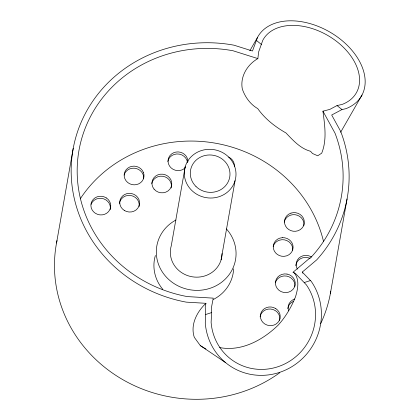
<?xml version="1.0" encoding="UTF-8"?>
<svg xmlns="http://www.w3.org/2000/svg" width="420" height="420" viewBox="0 0 420 420"><rect width="100%" height="100%" fill="white"/><g stroke="black" fill="none" stroke-linecap="round" stroke-linejoin="round"><path stroke-width="0.63" d="M257.523 37.385L252.472 51.02L234.024 45.197A139.235 130.673 10 0 0 73.222 148.365A139.235 130.673 10 0 0 186.254 302.137L205.931 303.314L205.217 307.046L205.711 314.501L205.265 323.017A59.672 57.466 -56 0 0 282.629 371.275A59.672 57.466 -56 0 0 311.204 281.316L302.269 272.076L316.769 259.812A139.235 130.673 10 0 0 340.657 131.345L331.695 115.022L341.985 109.557L345.807 108.707A59.672 39.622 29.8 0 0 341.061 39.748A59.672 39.622 29.8 0 0 257.523 37.385L249.847 50.768M257.859 58.595L232.995 50.752A133.214 125.023 10 0 0 79.144 149.462A133.214 125.023 10 0 0 187.283 296.583L213.245 298.137L211.334 308.165L211.622 312.585L211.113 322.345A53.655 51.671 -56 0 0 280.675 365.741A53.655 51.671 -56 0 0 306.369 284.855L295.99 274.045L293.087 272.218L312.16 256.09A133.214 125.023 10 0 0 335.013 133.172L322.938 111.179L329.81 109.4L337.04 105.562L342.169 104.417A53.655 35.627 29.8 0 0 337.906 42.415A53.655 35.627 29.8 0 0 262.794 40.288L258.641 51.907L257.859 58.595C247.301 64.565 239.894 76.734 242.329 89.05C245.086 97.067 250.331 104.365 257.759 108.623C265.015 118.918 275.111 126.756 285.973 132.951C293.024 140.301 300.353 148.585 310.569 151.289L312.469 153.484L317.704 155.783L321.709 153.179C327.122 139.881 324.718 125.013 322.938 111.179M56.527 243.059L73.222 148.365M185.22 166.635L171.266 245.774A25.909 24.318 10 0 0 192.575 276.848A25.909 24.318 10 0 0 222.049 253.559M221.104 259.833L235.058 180.7A25.909 24.318 10 0 0 203.674 149.951A25.909 24.318 10 0 0 191.683 190.355A25.909 24.318 10 0 0 235.058 180.7M330.356 293.659L347.056 198.965M340.641 132.263L362.008 95.014M205.931 303.314C196.901 311.819 190.155 324.776 194.287 337.292L200.287 345.581L225.451 362.518M205.711 314.501L211.622 312.585M304.253 282.544L310.48 280.529M219.629 347.576C241.652 351.813 262.941 339.969 278.255 325.059C285.653 316.848 291.312 307.209 295.459 296.987C297.827 289.191 299.801 279.967 294.368 272.953L293.087 272.218M200.287 345.581L205.889 348.999M256.583 40.562L261.529 44.557M337.04 105.562L341.985 109.557M302.269 272.076L302.852 273.184M187.493 162.661L186.931 160.267A9.944 9.335 10 0 0 176.726 153.962A9.944 9.335 10 0 0 167.827 161.485M151.741 183.624A9.944 9.335 10 0 1 160.388 176.201A9.944 9.335 10 0 1 170.62 182.002L171.323 184.37A9.944 9.335 10 0 1 171.129 188.008M91.067 204.393A9.944 9.335 10 0 1 103.672 198.833L105.998 199.967A9.944 9.335 10 0 1 110.192 209.664M185.582 167.417A9.944 9.335 10 0 1 168.641 164.288L168.079 161.894A9.944 9.335 10 0 1 175.802 152.093A9.944 9.335 10 0 1 187.288 158.24L187.856 160.634A9.944 9.335 10 0 1 187.882 161.858M233.641 268.795A39.953 37.495 10 0 1 213.423 299.434M162.745 289.264A39.953 37.495 10 0 1 155.374 255.491M226.401 228.905A39.953 37.495 10 0 1 220.348 283.18A39.953 37.495 10 0 1 163.065 273.047A39.953 37.495 10 0 1 176.001 219.991M287.816 308.606A9.944 9.335 10 0 1 293.207 301.502M124.094 175.114A9.944 9.335 10 0 1 131.896 168.294A9.944 9.335 10 0 1 141.866 172.305L143.068 174.494A9.944 9.335 10 0 1 143.614 178.721M295.801 265.818A9.944 9.335 10 0 1 302.652 257.812L305.198 257.423A9.944 9.335 10 0 1 310.223 258.547M80.252 198.828A133.214 125.023 10 0 1 215.303 143.173A133.214 125.023 10 0 1 323.494 241.343M260.101 316.89A9.944 9.335 10 0 1 273.152 309.556L275.478 310.69A9.944 9.335 10 0 1 279.673 320.381M330.797 291.139A139.235 130.673 10 0 1 320.633 323.736M279.809 372.687A139.235 130.673 10 0 1 121.238 378.74A139.235 130.673 10 0 1 57.02 240.55M275.336 282.875A9.944 9.335 10 0 1 284.099 275.945L286.687 276.098A9.944 9.335 10 0 1 294.851 286.482M119.432 203.516A9.944 9.335 10 0 1 130.688 195.484A9.944 9.335 10 0 1 139.083 206.525M288.65 310.805A9.944 9.335 10 0 1 294.761 299.024M297.381 269.12A9.944 9.335 10 0 1 303.009 255.785L305.555 255.397A9.944 9.335 10 0 1 311.698 257.166M228.664 157.085A9.944 9.335 10 0 1 234.355 166.688M284.256 222.185A9.944 9.335 10 0 1 288.33 216.227L290.624 215.145A9.944 9.335 10 0 1 303.818 225.803M273.179 246.635A9.944 9.335 10 0 1 279.41 240.188L281.941 239.704A9.944 9.335 10 0 1 292.693 250.241M290.981 213.113L288.687 214.2A9.944 9.335 10 0 0 285.6 226.118A9.944 9.335 10 0 0 297.806 230.816L300.106 229.73A9.944 9.335 10 0 0 303.193 217.812A9.944 9.335 10 0 0 290.981 213.113M282.298 237.678L279.767 238.156A9.944 9.335 10 0 0 273.494 248.85A9.944 9.335 10 0 0 284.067 256.342L286.592 255.859A9.944 9.335 10 0 0 292.871 245.165A9.944 9.335 10 0 0 282.298 237.678M287.049 274.071L284.456 273.913A9.944 9.335 10 0 0 275.562 281.442A9.944 9.335 10 0 0 281.164 291.643L283.637 292.425A9.944 9.335 10 0 0 295.118 285.054A9.944 9.335 10 0 0 287.049 274.071M106.355 197.941L104.034 196.807A9.944 9.335 10 0 0 91.922 201.248A9.944 9.335 10 0 0 95.282 213.234L97.603 214.368A9.944 9.335 10 0 0 109.709 209.927A9.944 9.335 10 0 0 106.355 197.941M275.835 308.658L273.514 307.524A9.944 9.335 10 0 0 261.403 311.966A9.944 9.335 10 0 0 264.763 323.957L267.083 325.085A9.944 9.335 10 0 0 279.19 320.644A9.944 9.335 10 0 0 275.835 308.658M124.341 210.472L122.351 208.866A9.944 9.335 10 0 1 126.656 193.715A9.944 9.335 10 0 1 139.503 204.094A9.944 9.335 10 0 1 124.341 210.472M154.072 189.126L152.744 187A9.944 9.335 10 0 1 157.93 174.82A9.944 9.335 10 0 1 170.977 179.975L171.685 182.338A9.944 9.335 10 0 1 165.79 192.155A9.944 9.335 10 0 1 154.072 189.126M143.425 172.463L142.222 170.279A9.944 9.335 10 0 0 129.502 167.108A9.944 9.335 10 0 0 124.782 178.511L125.979 180.7A9.944 9.335 10 0 0 138.7 183.866A9.944 9.335 10 0 0 143.425 172.463M195.972 186.48A19.892 18.669 10 0 0 229.268 179.062A19.892 18.669 10 0 0 205.175 155.458A19.892 18.669 10 0 0 195.972 186.48"/></g></svg>
